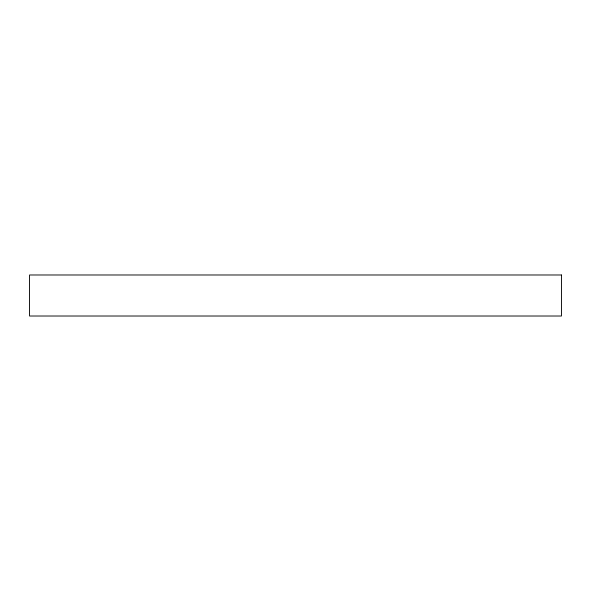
<?xml version="1.0" encoding="UTF-8"?>
<svg xmlns="http://www.w3.org/2000/svg" width="591" height="591" viewBox="0 0 591 591"><rect width="100%" height="100%" fill="white"/><g stroke="black" fill="none" stroke-linecap="round" stroke-linejoin="round"><path stroke-width="0.89" d="M561.45 274.985L29.55 274.985L29.55 316.015L561.45 316.015L561.45 274.985"/></g></svg>
